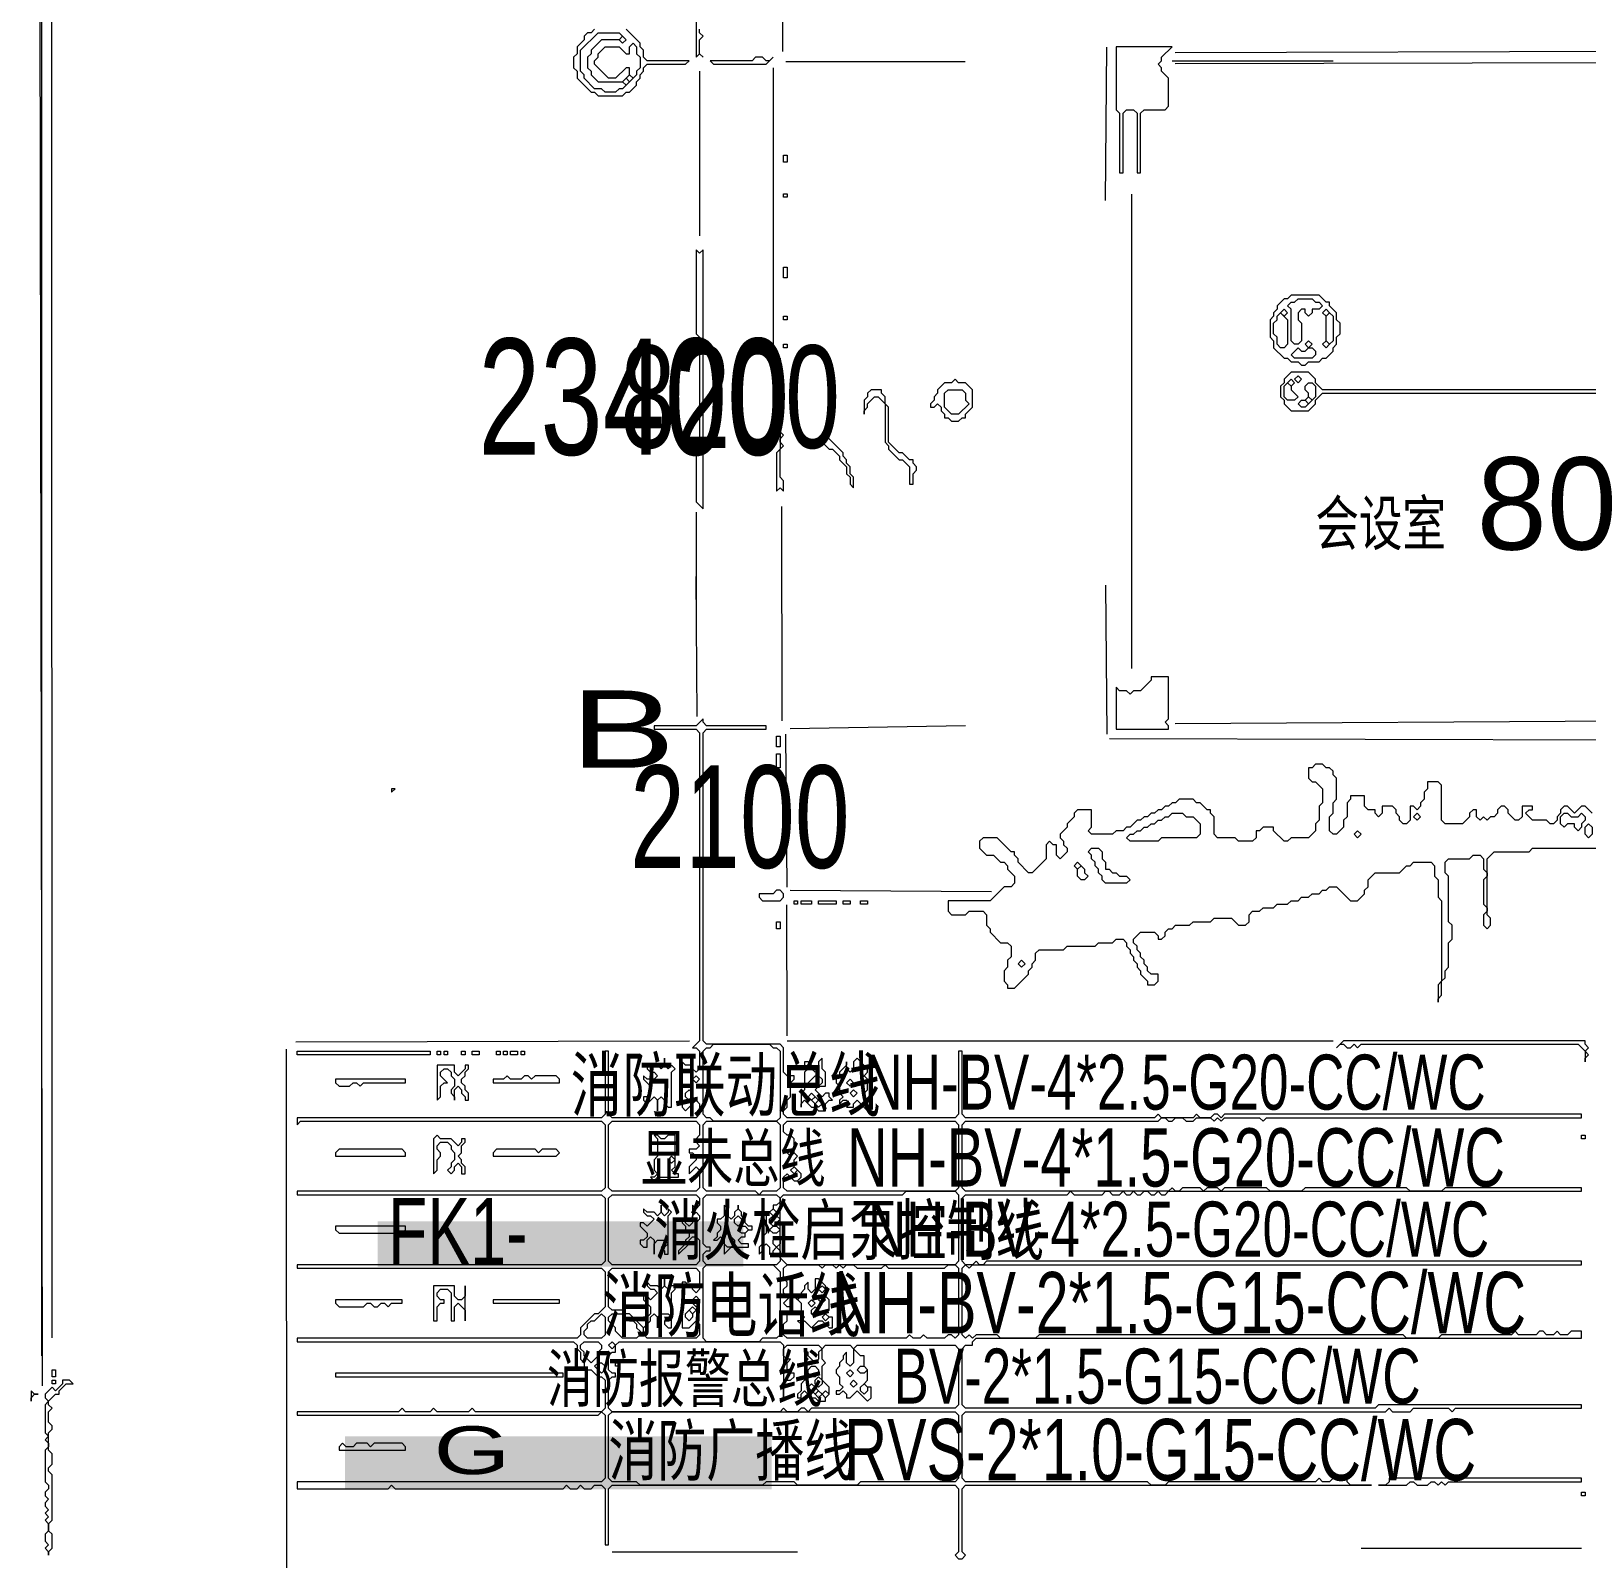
# Model space of a CAD drawing. Extents: x 10 to 1971, y 11 to 1392.
# Drawn here: x 10 to 454.5, y 387 to 823.5 of the extents above; entities that cross this region are included whole.
import ezdxf

# ---------------------------------------------------------------- set-up
doc = ezdxf.new("R2010")
doc.units = 0
for name, color, linetype, lineweight in [('OCR_TEXT', 6, 'Continuous', 0), ('TRACE_CURVE', 6, 'Continuous', 0), ('TRACE_STRAIGHT', 5, 'Continuous', 0), ('TRACE_TEXT_SYMBOL', 6, 'Continuous', 0)]:
    doc.layers.add(name, color=color, linetype=linetype, lineweight=lineweight)
doc.styles.add('wqy-unicode', font='wqy-unicode.lff')

msp = doc.modelspace()

# ---------------------------------------------------------------- linework, layer by layer
at = {"layer": 'TRACE_CURVE', "color": 6}
for points in [[(200, 990), (200, 816), (201, 817), (202, 816), (201, 817), (201, 821), (202, 822), (201, 823), (201, 824)], [(470, 721), (379, 721), (377, 723), (377, 724), (375, 726), (370, 726), (368, 724), (368, 723), (367, 722), (367, 719), (368, 718), (368, 717), (370, 715), (375, 715), (377, 717), (377, 718), (379, 720), (470, 720)], [(202, 627), (200, 625), (188, 625), (188, 624), (200, 624), (201, 623), (201, 535), (199, 533), (200, 533), (201, 532), (201, 527), (200, 526), (199, 527), (199, 528), (197, 528), (196, 529), (196, 516), (197, 515), (200, 518), (201, 517), (201, 514), (200, 513), (176, 513), (175, 514), (175, 532), (174, 532), (174, 514), (173, 513), (86, 513), (86, 511), (87, 512), (173, 512), (174, 511), (174, 493), (173, 492), (86, 492), (86, 491), (173, 491), (174, 490), (174, 472), (173, 471), (86, 471), (86, 470), (173, 470), (174, 469), (174, 459), (172, 457), (171, 457), (167, 453), (167, 451), (166, 450), (86, 450), (86, 449), (165, 449), (166, 448), (166, 447), (167, 446), (167, 444), (168, 443), (168, 442), (169, 441), (170, 441), (172, 439), (173, 439)], [(361, 513), (362, 512), (363, 513), (453, 513), (453, 514), (351, 514), (350, 513), (349, 514), (348, 514), (347, 513), (344, 513), (343, 514), (342, 513), (333, 513), (332, 514), (331, 513), (277, 513), (276, 514), (276, 532), (275, 532), (275, 514), (274, 513), (226, 513), (225, 514), (225, 515), (226, 516), (226, 518), (227, 519), (227, 523), (228, 524), (228, 525), (226, 525), (225, 526), (225, 533), (224, 534), (203, 534), (202, 535), (202, 623), (203, 624), (220, 624), (220, 625), (203, 625), (202, 626), (202, 627)], [(383, 594), (382, 594), (381, 595), (381, 599), (382, 600), (382, 603), (383, 604), (383, 610), (382, 611), (382, 612), (381, 613), (380, 613), (379, 614), (377, 614), (376, 613), (375, 613), (375, 610), (376, 609), (377, 609), (379, 607), (379, 603), (378, 602), (378, 598), (377, 597), (377, 595), (375, 593), (370, 593), (369, 592), (368, 592), (365, 595), (365, 596), (362, 596), (361, 595), (360, 595), (360, 593), (359, 592), (355, 592), (354, 593), (349, 593), (348, 594), (348, 599), (347, 600), (347, 601), (346, 601), (344, 603), (343, 603), (342, 604), (338, 604), (337, 603), (336, 603), (335, 602), (334, 602), (333, 601), (332, 601), (331, 600), (330, 600), (329, 599), (328, 599), (327, 598), (326, 598), (324, 596), (323, 596), (322, 595), (320, 595)], [(444, 597), (443, 598), (439, 598), (437, 600), (438, 601), (439, 601), (439, 602), (436, 602), (436, 599), (435, 598), (434, 598), (432, 600), (432, 601), (431, 602), (430, 602), (429, 601), (429, 600), (428, 599), (427, 599), (426, 598), (425, 599), (424, 598), (423, 599), (423, 601), (422, 601), (421, 600), (421, 599), (419, 597), (414, 597), (413, 598), (413, 608), (412, 609), (409, 609), (409, 607), (408, 606), (408, 604), (407, 603), (407, 602), (406, 601), (405, 602), (404, 602), (404, 598), (403, 597), (402, 597), (401, 598), (401, 599), (400, 600), (400, 601), (399, 602), (396, 602), (396, 600), (395, 599), (394, 600), (394, 601), (392, 601), (391, 602), (391, 605), (387, 605), (387, 604), (386, 603), (386, 599), (385, 598), (385, 596), (383, 594)], [(320, 595), (319, 594), (313, 594), (312, 595), (313, 596), (313, 601), (309, 601), (308, 600), (308, 599), (306, 597), (306, 596), (304, 594), (304, 593), (305, 592), (305, 591), (306, 590), (306, 589), (304, 587), (303, 588), (303, 591), (302, 591), (301, 592), (300, 591), (300, 587), (296, 583), (295, 583), (292, 586), (292, 587), (291, 588), (291, 589), (290, 589), (286, 593), (282, 593), (281, 592), (281, 590), (283, 588), (285, 588), (287, 586), (288, 586), (289, 585), (289, 584), (291, 582), (291, 580), (290, 579), (288, 579), (284, 575), (272, 575), (272, 572), (273, 571), (277, 571), (278, 572), (282, 572), (283, 571), (283, 568), (284, 567), (284, 566), (287, 563), (289, 563), (290, 562), (290, 559), (289, 558), (289, 556), (288, 555), (288, 552)], [(456, 600), (454, 602), (453, 602), (451, 600), (449, 602), (448, 602), (447, 601), (447, 600), (446, 599), (446, 598), (445, 597), (444, 597)], [(359, 572), (361, 572), (362, 573), (365, 573), (366, 574), (369, 574), (370, 575), (372, 575), (373, 576), (375, 576), (376, 577), (378, 577), (379, 578), (380, 578), (381, 579), (383, 579), (387, 575), (389, 575), (391, 577), (391, 578), (392, 579), (392, 581), (394, 583), (401, 583), (403, 585), (404, 585), (405, 586), (410, 586), (411, 585), (411, 582), (412, 581), (412, 576), (413, 575), (413, 552), (412, 551), (412, 546), (412, 547), (413, 548), (413, 552), (414, 553), (414, 555), (415, 556), (415, 563), (416, 564), (416, 568), (415, 569), (415, 582), (414, 583), (414, 586), (415, 587), (421, 587), (422, 588), (424, 588), (425, 587), (425, 584), (426, 583), (426, 582), (425, 581), (425, 574), (426, 573), (426, 572), (425, 571), (425, 568), (426, 567)], [(426, 567), (427, 568), (427, 570), (426, 571), (426, 587), (428, 589), (438, 589), (439, 590), (466, 590)], [(288, 552), (289, 551), (289, 550), (291, 550), (295, 554), (295, 555), (296, 556), (296, 557), (297, 558), (297, 560), (298, 561), (305, 561), (306, 562), (314, 562), (315, 563), (319, 563), (320, 564), (322, 564), (323, 563), (323, 562), (324, 561), (324, 560), (325, 559), (325, 558), (326, 557), (326, 556), (327, 555), (327, 554), (329, 552), (329, 551), (331, 551), (332, 552), (332, 554), (330, 554), (329, 555), (329, 556), (328, 557), (328, 558), (327, 559), (327, 560), (326, 561), (326, 562), (325, 563), (325, 564), (327, 566), (331, 566), (332, 565), (332, 564), (333, 564), (334, 565), (334, 566), (335, 567), (336, 567), (337, 568), (341, 568), (342, 569), (347, 569), (348, 570), (353, 570), (355, 568), (357, 568), (358, 569), (358, 571), (359, 572)], [(277, 491), (306, 491), (307, 492), (308, 491), (316, 491), (317, 492), (318, 492), (319, 491), (321, 491), (322, 492), (323, 491), (324, 491), (325, 492), (326, 491), (327, 491), (328, 492), (329, 492), (330, 491), (331, 491), (332, 492), (333, 491), (334, 491), (335, 492), (453, 492), (453, 493), (414, 493), (413, 492), (404, 492), (403, 493), (374, 493), (373, 492), (364, 492), (363, 493), (351, 493), (350, 492), (349, 493), (346, 493), (345, 492), (344, 493), (339, 493), (338, 492), (337, 492), (336, 493), (335, 492), (277, 492), (276, 493), (276, 511), (277, 512), (332, 512), (333, 513), (334, 513), (335, 512), (336, 512), (337, 513), (339, 513), (340, 512), (342, 512), (343, 513), (347, 513), (348, 512), (349, 513), (350, 512), (351, 513), (361, 513)], [(276, 410), (276, 428), (277, 429), (397, 429), (398, 430), (399, 429), (404, 429), (405, 430), (415, 430), (416, 429), (417, 430), (453, 430), (453, 431), (395, 431), (394, 430), (277, 430), (276, 431), (276, 447), (277, 448), (279, 448), (279, 449), (280, 450), (453, 450), (453, 452), (450, 452), (449, 451), (447, 451), (446, 452), (445, 451), (443, 451), (442, 452), (441, 452), (440, 451), (435, 451), (434, 452), (433, 451), (413, 451), (412, 450), (403, 450), (402, 451), (298, 451), (297, 450), (287, 450), (286, 451), (280, 451), (279, 450), (278, 451), (277, 450), (276, 451), (276, 470), (277, 471), (278, 470), (279, 471), (453, 471), (453, 472), (283, 472), (282, 471), (281, 471), (280, 472), (279, 471), (277, 471), (276, 472), (276, 490), (277, 491)], [(175, 469), (176, 470), (200, 470), (201, 469), (201, 464), (200, 463), (199, 464), (199, 465), (198, 465), (197, 466), (196, 466), (196, 453), (198, 453), (200, 455), (201, 454), (201, 451), (200, 450), (186, 450), (185, 451), (185, 453), (187, 455), (187, 456), (188, 457), (189, 456), (189, 453), (189, 456), (190, 457), (192, 457), (193, 456), (192, 455), (191, 455), (191, 454), (192, 453), (193, 453), (193, 463), (194, 464), (194, 465), (193, 465), (192, 464), (191, 465), (191, 467), (191, 465), (190, 464), (189, 465), (187, 465), (186, 466), (186, 465), (187, 464), (188, 464), (189, 463), (187, 461), (186, 462), (185, 462), (185, 461), (187, 459), (187, 457), (186, 456), (185, 456), (186, 455), (186, 454), (185, 453), (181, 457), (180, 457), (179, 458)], [(179, 458), (176, 458), (175, 459), (175, 469)], [(225, 470), (226, 471), (235, 471), (236, 470), (237, 471), (239, 471), (240, 470), (241, 471), (242, 470), (243, 471), (245, 471), (246, 470), (253, 470), (254, 471), (255, 470), (271, 470), (272, 471), (274, 471), (275, 470), (275, 451), (274, 450), (273, 451), (272, 451), (271, 450), (266, 450), (265, 451), (264, 450), (262, 450), (261, 451), (260, 450), (226, 450), (225, 451), (225, 454), (226, 455), (226, 457), (227, 458), (227, 459), (226, 459), (225, 460), (227, 462), (228, 462), (230, 460), (230, 457), (231, 456), (230, 455), (229, 455), (230, 454), (231, 455), (233, 453), (235, 455), (236, 455), (238, 453), (239, 453), (239, 456), (238, 456), (237, 457), (238, 458), (238, 461), (237, 462), (237, 465), (235, 467), (234, 467), (234, 464), (233, 463)], [(233, 463), (232, 464), (232, 466), (231, 465), (231, 464), (230, 463), (230, 462), (229, 461), (227, 463), (226, 462), (225, 463), (225, 464), (226, 465), (226, 466), (225, 467), (225, 470)], [(177, 448), (178, 449), (224, 449), (225, 448), (225, 433), (225, 437), (226, 438), (227, 438), (228, 439), (228, 440), (227, 440), (226, 441), (226, 443), (227, 444), (226, 444), (225, 445), (225, 447), (226, 448), (235, 448), (236, 447), (235, 446), (235, 444), (234, 443), (232, 445), (232, 446), (231, 446), (231, 445), (232, 444), (231, 443), (231, 438), (230, 437), (230, 435), (229, 434), (229, 433), (230, 433), (230, 434), (231, 435), (233, 433), (234, 433), (235, 432), (237, 432), (237, 433), (238, 434), (238, 436), (236, 438), (236, 442), (237, 443), (236, 444), (236, 447), (237, 448), (244, 448), (245, 447), (245, 443), (244, 442), (243, 443), (243, 446), (242, 445), (242, 444), (241, 443), (241, 442), (240, 441), (240, 440), (241, 439), (241, 437)], [(241, 437), (242, 436), (241, 435), (240, 435), (240, 434), (241, 434), (242, 435), (243, 434), (243, 433), (244, 433), (246, 435), (249, 432), (250, 433), (250, 436), (249, 436), (248, 437), (249, 438), (249, 441), (248, 442), (248, 445), (247, 445), (245, 447), (246, 448), (274, 448), (275, 447), (275, 431), (274, 430), (233, 430), (232, 429), (231, 430), (230, 430), (229, 429), (226, 429), (225, 430), (224, 429), (176, 429), (175, 430), (175, 438), (176, 439), (177, 439), (177, 440), (176, 440), (175, 441), (175, 445), (176, 446), (177, 446), (177, 448)], [(173, 439), (174, 438), (174, 430), (173, 429), (137, 429), (136, 430), (135, 429), (126, 429), (125, 430), (124, 429), (117, 429), (116, 430), (115, 429), (86, 429), (86, 428), (172, 428), (173, 429), (174, 428), (174, 410), (173, 409), (86, 409), (86, 407), (112, 407), (113, 408), (114, 407), (162, 407), (163, 408), (164, 407), (166, 407), (167, 408), (168, 407), (170, 407), (171, 408), (173, 408), (174, 407), (174, 391), (175, 391), (175, 407), (176, 408), (274, 408), (275, 407), (275, 389), (274, 388), (275, 387), (276, 387), (277, 388), (276, 389), (276, 407), (277, 408), (393, 408), (387, 408), (386, 409), (386, 410), (382, 410), (381, 409), (379, 409), (378, 410), (377, 409), (335, 409), (334, 408), (330, 408), (329, 409), (277, 409), (276, 410)]]:
    msp.add_lwpolyline(points, dxfattribs=at)
for points in [[(200, 761), (200, 737), (201, 736), (201, 703), (200, 702), (200, 689), (202, 687), (202, 761), (201, 760)], [(371, 724), (372, 725), (373, 724), (372, 723)], [(368, 722), (369, 723), (370, 722), (370, 721), (372, 719), (371, 718), (369, 718), (368, 719)], [(369, 723), (370, 724), (371, 723), (370, 722)], [(374, 722), (375, 723), (376, 723), (377, 722), (377, 719), (376, 718), (375, 719), (375, 720), (374, 721)], [(372, 717), (373, 718), (374, 718), (375, 717), (374, 716), (373, 716)], [(374, 718), (375, 719), (376, 718), (375, 717)], [(335, 599), (336, 600), (339, 600), (340, 599), (342, 599), (344, 597), (344, 594), (343, 593), (333, 593), (332, 592), (324, 592), (323, 593), (324, 594), (325, 594), (326, 595), (327, 595), (328, 596), (329, 596), (330, 597), (331, 597), (332, 598), (333, 598), (334, 599)], [(405, 599), (406, 600), (407, 599), (406, 598)], [(447, 599), (448, 600), (449, 600), (450, 599), (452, 599), (453, 600), (454, 599), (454, 598), (453, 597), (453, 596), (452, 595), (451, 596), (451, 597), (449, 597), (448, 596), (447, 597)], [(454, 596), (455, 597), (456, 596), (456, 594), (455, 593), (454, 594)], [(388, 594), (389, 595), (390, 594), (389, 593)], [(312, 589), (313, 590), (315, 590), (316, 589), (316, 587), (317, 586), (317, 584), (318, 584), (319, 583), (320, 583), (321, 582), (323, 582), (324, 581), (323, 580), (317, 580), (316, 581), (316, 582), (315, 583), (315, 584), (314, 585), (314, 586), (313, 587), (313, 588)], [(308, 585), (309, 586), (310, 585), (309, 584)], [(309, 584), (310, 585), (311, 584), (311, 583), (312, 582), (311, 581), (310, 581), (309, 582)], [(292, 557), (293, 558), (294, 557), (293, 556)], [(204, 533), (205, 534), (221, 534), (222, 533), (223, 533), (224, 532), (224, 513), (223, 512), (205, 512), (204, 513), (203, 513), (202, 514), (202, 532), (203, 533)], [(199, 524), (200, 525), (201, 524), (200, 523)], [(197, 520), (198, 521), (199, 520), (199, 519), (198, 518), (197, 519)], [(175, 511), (176, 512), (200, 512), (201, 511), (201, 508), (200, 507), (200, 506), (201, 505), (200, 504), (198, 504), (198, 503), (199, 503), (200, 502), (200, 501), (198, 499), (198, 497), (200, 499), (201, 498), (201, 493), (200, 492), (176, 492), (175, 493)], [(202, 511), (203, 512), (223, 512), (224, 511), (224, 493), (223, 492), (219, 492), (218, 491), (217, 492), (203, 492), (202, 493)], [(225, 511), (226, 512), (274, 512), (275, 511), (275, 493), (274, 492), (226, 492), (225, 493), (225, 496), (226, 497), (228, 495), (229, 495), (230, 496), (230, 497), (228, 499), (228, 501), (229, 502), (228, 503), (228, 507), (227, 508), (226, 508), (225, 509)], [(226, 503), (227, 504), (228, 503), (227, 502)], [(227, 498), (228, 499), (229, 498), (228, 497)], [(175, 490), (176, 491), (200, 491), (201, 490), (201, 488), (200, 487), (199, 488), (199, 483), (198, 482), (197, 483), (197, 484), (196, 484), (196, 483), (197, 482), (197, 481), (198, 480), (198, 479), (197, 478), (197, 477), (195, 475), (195, 474), (198, 477), (198, 478), (199, 479), (200, 479), (201, 478), (201, 472), (200, 471), (176, 471), (175, 472)], [(202, 490), (203, 491), (223, 491), (224, 490), (224, 489), (223, 488), (222, 488), (222, 487), (221, 486), (220, 486), (220, 480), (219, 479), (219, 477), (218, 476), (218, 474), (219, 475), (219, 476), (220, 477), (221, 476), (221, 474), (222, 474), (222, 475), (223, 476), (224, 475), (224, 472), (223, 471), (203, 471), (202, 472), (202, 474), (203, 475), (204, 475), (204, 476), (203, 476), (202, 477)], [(259, 491), (260, 492), (274, 492), (275, 491), (275, 472), (274, 471), (226, 471), (224, 473), (224, 490), (225, 491)], [(199, 485), (200, 486), (201, 485), (201, 484), (200, 483), (199, 484)], [(221, 486), (222, 487), (223, 486), (222, 485)], [(221, 484), (222, 485), (223, 485), (224, 484), (222, 482), (221, 483)], [(221, 481), (222, 482), (223, 482), (224, 481), (223, 480), (222, 480)], [(222, 478), (223, 479), (224, 478), (224, 477), (223, 476), (222, 477)], [(202, 470), (203, 471), (222, 471), (224, 469), (224, 451), (223, 450), (219, 450), (218, 449), (203, 449), (202, 450)], [(235, 464), (236, 465), (237, 464), (236, 463)], [(197, 457), (198, 458), (199, 457), (199, 456), (198, 455), (197, 456)], [(198, 458), (199, 459), (200, 458), (199, 457)], [(199, 461), (200, 462), (201, 461), (201, 460), (200, 459), (199, 460)], [(232, 460), (233, 461), (234, 460), (233, 459)], [(233, 458), (234, 459), (235, 458), (235, 457), (234, 456), (233, 457)], [(235, 461), (236, 462), (237, 461), (236, 460)], [(173, 457), (174, 456), (174, 451), (173, 450), (169, 450), (168, 451), (168, 452), (169, 453), (169, 454), (170, 455), (171, 455)], [(175, 456), (176, 457), (179, 457), (181, 455), (182, 455), (183, 454), (183, 453), (184, 452), (184, 451), (183, 450), (179, 450), (177, 452), (177, 453), (175, 455)], [(236, 456), (237, 457), (238, 456), (237, 455)], [(167, 448), (168, 449), (172, 449), (173, 448), (173, 447), (172, 446), (172, 445), (170, 443), (168, 445), (168, 446), (167, 447)], [(175, 448), (176, 449), (177, 448), (176, 447)], [(171, 442), (172, 443), (173, 443), (174, 442), (174, 441), (173, 440)], [(232, 441), (233, 442), (234, 442), (235, 441), (235, 440), (234, 439), (233, 439), (232, 440)], [(243, 440), (244, 441), (245, 440), (244, 439)], [(246, 441), (247, 442), (248, 442), (249, 441), (248, 440), (247, 440)], [(232, 436), (233, 437), (234, 436), (233, 435)], [(233, 435), (234, 436), (235, 435), (234, 434)], [(234, 438), (235, 439), (236, 438), (236, 437), (235, 436), (234, 437)], [(244, 437), (245, 438), (246, 437), (245, 436)], [(247, 436), (248, 437), (249, 436), (249, 435), (248, 434), (247, 435)], [(234, 434), (235, 435), (236, 434), (235, 433)], [(236, 434), (237, 435), (238, 434), (237, 433)], [(175, 428), (176, 429), (274, 429), (275, 428), (275, 410), (274, 409), (247, 409), (246, 408), (229, 408), (228, 409), (220, 409), (219, 408), (184, 408), (183, 409), (176, 409), (175, 410)]]:
    msp.add_lwpolyline(points, close=True, dxfattribs=at)
at = {"layer": 'TRACE_STRAIGHT', "color": 5}
for p, q in [((11.82, 1237.63), (13.12, 436.38)), ((15.84, 864.13), (15.92, 450.13)), ((224.69, 861.38), (224.7, 817.62)), ((13, 827), (13, 445)), ((317, 775.11), (317.36, 818.87)), ((225.63, 814.77), (276.88, 814.82)), ((336, 815), (382, 815)), ((336.87, 814.28), (475.62, 814.57)), ((336.88, 817.41), (474.37, 817.74)), ((201, 812), (201, 765)), ((222, 813), (222, 731)), ((324.43, 776.94), (324.43, 641.38)), ((200, 686), (200, 648)), ((224.44, 687.63), (224.49, 626.38)), ((199.92, 667.64), (200.24, 627.62)), ((316.99, 665.14), (317.35, 622.63)), ((225.51, 622.63), (225.89, 578.88)), ((226.89, 624.18), (276.92, 625.04)), ((336.87, 625.65), (474.37, 626.52)), ((318.12, 621.33), (464.38, 621.01)), ((226.88, 578.03), (284.38, 577.67)), ((225.84, 573.88), (225.89, 536.38)), ((85.62, 534.72), (198.13, 535)), ((226, 535), (382, 535)), ((82.88, 532.63), (82.93, 366.38)), ((176, 389), (229, 389)), ((390, 390), (453, 390))]:
    msp.add_line(p, q, dxfattribs=at)
at = {"layer": 'TRACE_TEXT_SYMBOL', "color": 6}
msp.add_lwpolyline([(171, 824), (170, 823), (169, 823), (168, 822), (168, 821), (166, 819), (166, 817), (165, 816), (165, 813), (166, 812), (166, 810), (170, 806), (171, 806), (172, 805), (179, 805), (180, 806), (181, 806), (183, 808), (183, 809), (184, 810), (184, 811), (185, 812), (185, 813), (186, 814), (197, 814), (198, 815), (186, 815), (185, 816), (185, 818), (184, 819), (184, 820), (180, 824)], dxfattribs=at)
for points in [[(172, 823), (178, 823), (179, 822), (178, 821), (173, 821), (170, 818), (170, 817), (169, 816), (169, 813), (170, 812), (170, 811), (172, 809), (179, 809), (180, 808), (179, 807), (178, 807), (177, 806), (174, 806), (173, 807), (171, 807), (168, 810), (168, 811), (167, 812), (167, 818)], [(181, 819), (182, 820), (183, 819), (183, 817), (184, 816), (184, 813), (183, 812), (183, 811), (182, 810), (181, 811), (181, 813), (180, 813), (177, 810), (175, 810), (171, 814), (171, 815), (172, 816), (172, 817), (174, 819), (178, 819), (180, 817), (181, 817)], [(178, 821), (179, 822), (180, 821), (179, 820)], [(320, 819), (320, 801), (321, 800), (321, 783), (322, 783), (322, 800), (323, 801), (325, 801), (326, 800), (326, 783), (327, 783), (327, 800), (328, 801), (334, 801), (335, 802), (335, 810), (333, 812), (333, 813), (332, 814), (333, 815), (333, 816), (336, 819)], [(217, 816), (216, 815), (204, 815), (205, 814), (220, 814), (222, 816), (221, 815), (220, 815), (219, 816)], [(179, 809), (180, 810), (181, 809), (180, 808)], [(180, 810), (181, 811), (182, 810), (181, 809)], [(225, 788), (226, 788), (226, 786), (225, 786)], [(225, 777), (226, 777), (226, 776), (225, 776)], [(225, 756), (226, 756), (226, 753), (225, 753)], [(370, 748), (369, 747), (368, 747), (366, 745), (366, 744), (365, 743), (365, 742), (364, 741), (364, 736), (365, 735), (365, 733), (368, 730), (369, 730), (370, 729), (372, 729), (373, 728), (374, 728), (375, 729), (378, 729), (379, 730), (380, 730), (382, 732), (382, 733), (383, 734), (383, 736), (384, 737), (384, 740), (383, 741), (383, 743), (381, 745), (381, 746), (380, 746), (378, 748)], [(371, 746), (372, 747), (376, 747), (377, 746), (378, 746), (379, 745), (378, 744), (376, 744), (376, 743), (375, 742), (374, 743), (374, 744), (373, 744), (372, 743), (372, 741), (373, 740), (373, 735), (372, 734), (371, 734), (370, 735), (370, 744), (369, 745), (370, 746)], [(366, 742), (367, 743), (369, 741), (369, 734), (368, 733), (367, 733), (366, 734), (366, 736), (365, 737), (365, 740), (366, 741)], [(367, 743), (368, 744), (369, 743), (368, 742)], [(379, 743), (380, 744), (381, 743), (380, 742)], [(380, 742), (381, 743), (382, 742), (382, 735), (381, 734), (380, 735)], [(225, 742), (226, 742), (226, 741), (225, 741)], [(225, 734), (226, 734), (226, 733), (225, 733)], [(374, 734), (375, 735), (376, 734), (375, 733)], [(379, 734), (380, 735), (381, 734), (380, 733)], [(224, 730), (224, 704), (223, 703), (223, 692), (224, 693), (225, 692), (225, 695), (224, 696), (224, 704), (225, 705), (224, 706), (224, 707), (225, 708), (224, 709)], [(372, 733), (373, 732), (374, 732), (375, 733), (376, 733), (377, 732), (377, 731), (376, 730), (371, 730), (370, 731)], [(250, 721), (249, 720), (249, 719), (248, 718), (248, 714), (248, 715), (249, 716), (249, 717), (251, 719), (252, 719), (254, 717), (254, 706), (255, 705), (255, 704), (258, 701), (259, 701), (261, 699), (261, 694), (262, 694), (262, 697), (263, 698), (263, 699), (262, 700), (262, 701), (261, 701), (259, 703), (258, 703), (255, 706), (255, 716), (254, 717), (254, 719), (253, 720), (253, 721)], [(274, 724), (273, 723), (271, 723), (269, 721), (269, 720), (268, 719), (268, 718), (267, 717), (267, 716), (268, 716), (269, 717), (270, 716), (270, 715), (271, 714), (271, 713), (272, 713), (273, 712), (275, 712), (276, 713), (277, 713), (277, 714), (279, 716), (279, 721), (277, 723), (275, 723)], [(271, 720), (272, 721), (276, 721), (277, 720), (277, 718), (278, 717), (275, 714), (273, 714), (271, 716)], [(236, 707), (236, 706), (238, 704), (239, 704), (241, 702), (241, 701), (243, 699), (243, 697), (244, 696), (244, 694), (245, 693), (245, 696), (244, 697), (244, 699), (243, 700), (243, 701), (242, 702), (242, 703), (238, 707)], [(330, 639), (330, 638), (327, 635), (325, 635), (324, 634), (323, 635), (321, 635), (320, 636), (320, 624), (335, 624), (335, 625), (334, 626), (335, 627), (335, 639)], [(223, 622), (224, 622), (224, 619), (223, 619)], [(223, 617), (224, 617), (224, 613), (223, 613)], [(113, 607), (113, 606), (114, 607)], [(223, 578), (222, 577), (218, 577), (218, 576), (219, 575), (224, 575), (225, 576), (225, 577), (224, 578)], [(228, 575), (229, 575), (229, 574), (228, 574)], [(230, 575), (233, 575), (233, 574), (230, 574)], [(235, 575), (240, 575), (240, 574), (235, 574)], [(242, 575), (244, 575), (244, 574), (242, 574)], [(247, 575), (249, 575), (249, 574), (247, 574)], [(223, 569), (224, 569), (224, 567), (223, 567)], [(385, 535), (383, 533), (384, 534), (385, 534), (386, 533), (387, 533), (388, 534), (389, 533), (390, 534), (452, 534), (454, 532), (454, 529), (454, 530), (455, 531), (454, 532), (455, 533), (454, 534), (454, 535)], [(86, 532), (124, 532), (124, 531), (86, 531)], [(126, 532), (127, 532), (127, 531), (126, 531)], [(128, 532), (129, 532), (129, 531), (128, 531)], [(133, 532), (134, 532), (134, 531), (133, 531)], [(136, 532), (138, 532), (138, 531), (136, 531)], [(143, 532), (144, 532), (144, 531), (143, 531)], [(145, 532), (146, 532), (146, 531), (145, 531)], [(147, 532), (149, 532), (149, 531), (147, 531)], [(150, 532), (151, 532), (151, 531), (150, 531)], [(191, 530), (191, 528), (190, 527), (189, 528), (186, 528), (186, 527), (187, 526), (188, 526), (189, 525), (188, 524), (186, 524), (185, 525), (185, 524), (187, 522), (187, 520), (186, 519), (185, 519), (185, 518), (186, 517), (188, 519), (189, 518), (189, 515), (189, 518), (190, 519), (191, 518), (191, 517), (192, 516), (193, 516), (193, 526), (194, 527), (193, 528), (192, 527), (191, 528)], [(236, 530), (235, 529), (235, 527), (234, 526), (233, 527), (233, 528), (232, 529), (231, 529), (231, 528), (232, 527), (231, 526), (231, 521), (230, 520), (230, 516), (230, 517), (231, 518), (233, 516), (234, 516), (235, 515), (237, 515), (237, 517), (238, 518), (239, 518), (238, 519), (238, 520), (237, 520), (236, 519), (234, 521), (235, 522), (237, 522), (237, 526), (236, 527)], [(246, 530), (245, 529), (245, 527), (244, 526), (243, 527), (243, 529), (243, 528), (241, 526), (241, 525), (240, 524), (240, 523), (241, 522), (241, 520), (242, 519), (241, 518), (241, 517), (242, 518), (243, 518), (244, 517), (243, 516), (245, 516), (245, 517), (246, 518), (249, 515), (250, 515), (250, 519), (249, 518), (248, 519), (248, 520), (249, 521), (249, 524), (248, 525), (249, 526), (249, 527)], [(126, 528), (126, 518), (127, 519), (127, 522), (128, 523), (129, 523), (127, 525), (127, 526), (128, 527), (129, 527), (130, 526), (130, 525), (131, 524), (131, 522), (130, 521), (130, 520), (131, 519), (131, 518), (131, 521), (132, 522), (133, 521), (133, 520), (134, 519), (134, 518), (135, 518), (135, 520), (134, 521), (134, 522), (133, 523), (133, 524), (134, 525), (134, 526), (135, 527), (135, 528), (134, 528), (134, 527), (132, 525), (131, 526), (131, 528)], [(146, 525), (145, 524), (142, 524), (142, 523), (161, 523), (161, 524), (160, 525), (154, 525), (153, 524), (152, 525), (151, 525), (150, 524), (147, 524)], [(234, 525), (235, 525), (236, 524), (236, 523), (235, 522), (233, 522), (232, 523)], [(247, 524), (248, 525), (249, 524), (248, 523)], [(97, 524), (97, 523), (98, 522), (101, 522), (102, 523), (103, 523), (104, 522), (105, 523), (117, 523), (117, 524)], [(243, 523), (244, 524), (245, 523), (244, 522)], [(244, 520), (245, 521), (246, 520), (245, 519)], [(232, 519), (233, 520), (234, 519), (233, 518)], [(233, 518), (234, 519), (235, 518), (234, 517)], [(234, 517), (235, 518), (236, 517), (235, 516)], [(126, 508), (125, 507), (125, 497), (126, 498), (126, 501), (127, 502), (127, 503), (126, 504), (126, 505), (127, 506), (129, 506), (130, 505), (130, 504), (131, 503), (131, 501), (130, 500), (130, 499), (129, 498), (130, 497), (131, 498), (131, 499), (132, 500), (133, 499), (133, 497), (134, 497), (134, 499), (133, 500), (133, 501), (132, 502), (133, 503), (133, 505), (134, 506), (134, 507), (133, 507), (133, 506), (132, 505), (130, 507), (127, 507)], [(188, 508), (189, 507), (189, 502), (188, 501), (188, 498), (189, 497), (188, 496), (187, 496), (188, 495), (189, 496), (195, 496), (195, 497), (194, 497), (193, 498), (194, 499), (194, 508), (192, 508), (191, 507), (190, 507), (189, 508)], [(453, 508), (454, 508), (454, 507), (453, 507)], [(98, 504), (97, 503), (97, 502), (117, 502), (117, 503), (116, 504)], [(143, 504), (142, 503), (142, 502), (160, 502), (161, 503), (160, 504), (156, 504), (155, 503), (154, 504)], [(192, 501), (193, 502), (194, 501), (193, 500)], [(190, 488), (190, 486), (189, 485), (188, 486), (186, 486), (185, 487), (185, 486), (186, 485), (187, 485), (188, 484), (186, 482), (185, 483), (184, 483), (184, 482), (186, 480), (186, 479), (185, 478), (184, 478), (184, 477), (185, 476), (186, 476), (186, 478), (187, 479), (188, 478), (188, 474), (188, 477), (189, 478), (191, 478), (192, 477), (191, 476), (190, 476), (191, 475), (191, 474), (192, 474), (192, 485), (193, 486), (192, 487), (192, 486), (191, 485), (190, 486)], [(208, 488), (208, 485), (207, 484), (206, 484), (206, 483), (207, 482), (207, 481), (206, 480), (206, 479), (205, 478), (206, 478), (207, 479), (208, 478), (208, 474), (210, 476), (215, 476), (215, 477), (213, 477), (212, 478), (213, 479), (214, 479), (214, 480), (215, 481), (216, 481), (216, 482), (215, 482), (214, 483), (214, 484), (213, 485), (213, 486), (212, 487), (212, 488), (212, 487), (211, 486), (211, 485), (210, 484), (209, 485), (209, 487)], [(211, 484), (212, 485), (213, 484), (213, 483), (212, 482), (211, 483)], [(97, 482), (97, 481), (98, 480), (116, 480), (117, 481), (117, 482)], [(212, 481), (213, 482), (214, 482), (215, 481), (214, 480), (213, 480)], [(208, 479), (209, 480), (211, 478), (211, 477), (210, 476), (209, 476), (208, 477)], [(125, 465), (125, 455), (126, 455), (126, 459), (127, 460), (128, 460), (128, 461), (127, 461), (126, 462), (126, 463), (127, 464), (129, 464), (130, 463), (130, 455), (131, 455), (131, 459), (132, 460), (134, 458), (134, 455), (134, 465), (134, 462), (133, 461), (132, 461), (131, 462), (131, 465)], [(97, 461), (97, 460), (98, 459), (105, 459), (106, 460), (107, 460), (108, 459), (109, 459), (110, 460), (111, 460), (112, 459), (113, 460), (116, 460), (116, 461)], [(142, 461), (142, 460), (161, 460), (161, 461)], [(16, 441), (17, 441), (17, 439), (16, 439)], [(177, 443), (178, 443), (178, 442), (177, 442)], [(19, 438), (19, 437), (17, 435), (16, 436), (14, 434), (14, 433), (15, 432), (14, 431), (14, 423), (15, 422), (14, 421), (15, 420), (15, 419), (14, 418), (14, 409), (15, 408), (15, 407), (14, 406), (14, 405), (15, 404), (14, 403), (14, 402), (15, 401), (14, 400), (15, 399), (14, 398), (15, 397), (15, 395), (14, 394), (14, 392), (15, 391), (14, 390), (15, 389), (15, 388), (15, 389), (16, 390), (16, 394), (15, 395), (15, 397), (16, 398), (16, 411), (15, 412), (15, 413), (16, 414), (16, 417), (15, 418), (15, 423), (16, 424), (16, 425), (15, 426), (15, 429), (16, 430), (15, 431), (15, 432), (17, 434), (18, 434), (18, 435), (20, 437), (22, 437), (21, 438)], [(16, 438), (17, 438), (17, 437), (16, 437)], [(97, 440), (97, 439), (162, 439), (162, 440)], [(10, 435), (10, 432), (10, 433), (11, 434), (12, 434), (11, 434)], [(99, 420), (98, 419), (98, 418), (117, 418), (117, 419), (116, 420), (108, 420), (107, 419), (106, 420), (103, 420), (102, 419), (100, 419)], [(398, 410), (398, 409), (397, 408), (395, 408), (403, 408), (404, 409), (405, 409), (406, 408), (409, 408), (410, 409), (411, 409), (412, 408), (413, 409), (414, 408), (415, 409), (453, 409), (453, 410)], [(453, 406), (454, 406), (454, 405), (453, 405)]]:
    msp.add_lwpolyline(points, close=True, dxfattribs=at)

# ---------------------------------------------------------------- texts
at = {"layer": 'OCR_TEXT', "color": 6, "style": 'wqy-unicode'}
for s, height, width, p in [('23400', 33.189, 0.72, (137.75, 702.44)), ('8200', 29.284, 0.72, (178.4, 704.39)), ('80', 26.356, 1.023255, (423, 675.35)), ('会设室', 12.654, 0.72, (376.94, 676.59)), ('B', 22.1, 1.525614, (164, 613)), ('2100', 29.284, 0.72, (181.16, 584.39)), ('消防联动总线', 15.026, 0.72, (164.15, 514.97)), ('NH-BV-4*2.5-G20-CC/WC', 15.7246, 0.72, (248.08, 515.33)), ('显未总线', 13.445, 0.72, (184.21, 494.76)), ('NH-BV-4*1.5-G20-CC/WC', 16.6495, 0.72, (243.13, 493.35)), ('FK1-', 19.085, 0.72, (111.99, 471)), ('消火栓启泵控制线', 14.173, 0.72, (188.02, 473.86)), ('NH-BV-4*2.5-G20-CC/WC', 15.7246, 0.72, (249.08, 473.33)), ('一', 116.13, 0.72, (103.96, 415.16)), ('消防电话线', 15.026, 0.72, (173.24, 451.97)), ('NH-BV-2*1.5-G15-CC/WC', 17.5745, 0.72, (238.74, 451.37)), ('消防报警总线', 13.386, 0.72, (157.35, 431.83)), ('BV-2*1.5-G15-CC/WC', 15.7246, 0.72, (256.39, 431.33)), ('消防广播线', 14.236, 0.72, (174.97, 410.87)), ('RVS-2*1.0-G15-CC/WC', 17.5745, 0.72, (242.33, 409.37)), ('G', 13.68, 1.537563, (125, 411.18)), ('一', 135.48, 0.72, (93.87, 342.35))]:
    msp.add_text(s, height=height, dxfattribs=dict(at, width=width)).set_placement(p)

doc.saveas('drawing.dxf')
